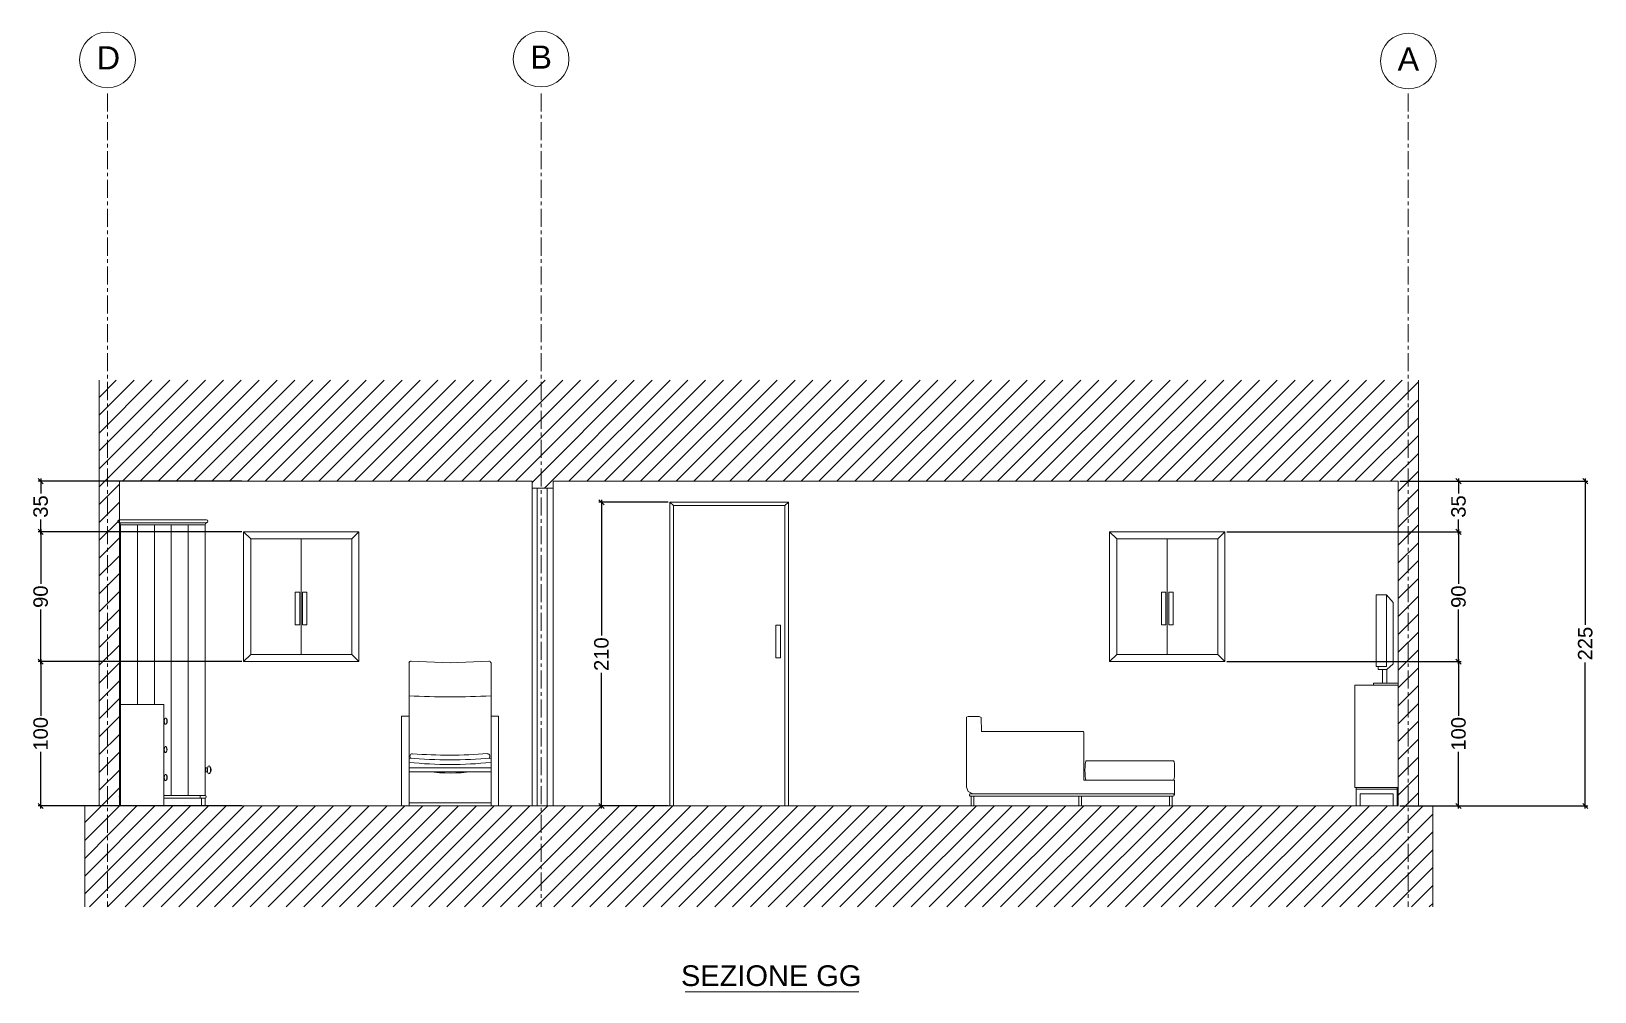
# Model space of a CAD drawing. Header units: centimetres. Extents: x 5667 to 17750, y 274 to 6203.
# Drawn here: x 10642 to 11725, y 4450 to 5115 of the extents above; entities that cross this region are included whole.
import ezdxf

# ---------------------------------------------------------------- set-up
doc = ezdxf.new("R2010")
doc.units = ezdxf.units.CM
doc.header["$MEASUREMENT"] = 0
doc.linetypes.add('CENTERX2', pattern=[4, 2.5, -0.5, 0.5, -0.5])
doc.layers.get('0').update_dxf_attribs({"lineweight": 18})
for name, color, linetype, lineweight in [('A-DOOR-FULL', 4, 'Continuous', 9), ('A-FURN', 8, 'Continuous', 9), ('A-GLAZ-FULL', 140, 'Continuous', 9), ('A-WALL-FULL', 7, 'Continuous', 20), ('costruzioni', 254, 'Continuous', 18), ('G-ANNO-DIM', 3, 'Continuous', 9)]:
    doc.layers.add(name, color=color, linetype=linetype, lineweight=lineweight)
doc.styles.add('ARIAL', font='arial.ttf')
doc.styles.add('underline', font='arial.ttf')
doc.dimstyles.new('TICK_36', dxfattribs={"dimtxt": 10, "dimasz": 3.6, "dimexe": 1.8, "dimexo": 1.2, "dimgap": 1.8, "dimtad": 0, "dimdec": 0, "dimzin": 0, "dimdsep": 46, "dimtxsty": 'ARIAL', "dimblk": 'OBLIQUE', "dimcen": 1.8, "dimdle": 1.8, "dimclrd": 256, "dimclrt": 256, "dimadec": 0, "dimazin": 0, "dimtfac": 1, "dimtdec": 0, "dimtmove": 1, "dimatfit": 3, "dimldrblk": 'OPEN90', "dimfxl": 1, "dimtolj": 1, "dimtzin": 0, "dimarcsym": 0})

# ---------------------------------------------------------------- blocks, each defined once
blk = doc.blocks.new('divano lato')
for p, q in [((31.415, 8.832), (31.414, 8.736)), ((31.43, 8.84), (31.415, 8.832)), ((31.505, 8.84), (31.43, 8.84)), ((31.516, 8.834), (31.505, 8.84)), ((31.516, 8.349), (31.516, 8.834)), ((30.707, 8.736), (30.704, 8.723)), ((30.704, 8.723), (30.704, 8.397)), ((31.414, 8.736), (30.707, 8.736)), ((30.075, 8.469), (30.076, 8.492)), ((30.076, 8.446), (30.075, 8.469)), ((30.076, 8.492), (30.077, 8.511)), ((30.077, 8.511), (30.079, 8.525)), ((30.079, 8.525), (30.082, 8.531)), ((30.082, 8.531), (30.69, 8.531)), ((30.691, 8.527), (30.69, 8.531)), ((30.694, 8.511), (30.691, 8.527)), ((30.695, 8.49), (30.694, 8.511)), ((30.696, 8.467), (30.695, 8.49)), ((30.695, 8.444), (30.696, 8.467)), ((30.075, 8.397), (30.075, 8.296)), ((30.704, 8.397), (30.075, 8.397)), ((30.077, 8.425), (30.076, 8.446)), ((30.079, 8.408), (30.077, 8.425)), ((30.082, 8.397), (30.079, 8.408)), ((30.689, 8.397), (30.693, 8.409)), ((30.693, 8.409), (30.695, 8.424)), ((30.695, 8.424), (30.695, 8.444)), ((31.506, 8.32), (31.516, 8.349)), ((30.075, 8.296), (30.079, 8.296)), ((30.079, 8.292), (30.079, 8.299)), ((30.084, 8.304), (31.491, 8.304)), ((31.491, 8.288), (30.084, 8.288)), ((30.092, 8.219), (30.092, 8.288)), ((30.11, 8.288), (30.11, 8.219)), ((30.721, 8.219), (30.721, 8.288)), ((30.739, 8.288), (30.739, 8.219)), ((31.467, 8.219), (31.467, 8.288)), ((31.472, 8.303), (31.506, 8.32)), ((31.484, 8.288), (31.484, 8.219)), ((31.495, 8.299), (31.495, 8.292)), ((30.11, 8.219), (30.092, 8.219)), ((30.739, 8.219), (30.721, 8.219)), ((31.484, 8.219), (31.467, 8.219))]:
    blk.add_line(p, q)
for centre, start, end in [((30.084, 8.299), 90, 180), ((30.084, 8.292), 180, 270), ((31.491, 8.299), 360, 90), ((31.491, 8.292), 270, 0)]:
    blk.add_arc(centre, 0.00424, start, end)
blk = doc.blocks.new('poltrona frontale')
at = {"layer": 'A-FURN'}
for p, q in [((19.405, 1.59), (19.121, 1.59)), ((19.121, 1.569), (19.405, 1.569)), ((19.405, 1.59), (19.689, 1.59)), ((19.689, 1.569), (19.405, 1.569))]:
    blk.add_line(p, q, dxfattribs=at)
for points in [[(19.121, 1.819), (19.121, 2.561)], [(19.133, 2.571), (19.405, 2.56)], [(19.677, 2.571), (19.405, 2.56)], [(19.689, 1.819), (19.689, 2.561)]]:
    blk.add_lwpolyline(points, dxfattribs=at)
for points in [[(19.069, 2.19), (19.121, 2.19), (19.121, 1.568), (19.069, 1.568)], [(19.741, 2.19), (19.689, 2.19), (19.689, 1.568), (19.741, 1.568)], [(19.689, 1.833), (19.121, 1.833), (19.121, 1.805), (19.689, 1.805)]]:
    blk.add_lwpolyline(points, close=True, dxfattribs=at)
for centre, radius, start, end in [((19.134, 2.558), 0.0136, 84.7605, 167.239), ((19.675, 2.558), 0.0136, 12.761, 95.2395), ((19.4, 7.997), 5.673, 267.1838, 272.9169), ((19.406, 5.471), 3.583, 265.4461, 269.9874), ((19.405, 4.481), 2.626, 263.7977, 276.2023), ((19.145, 1.912), 0.0173, 91.5896, 233.4658), ((19.395, 5.108), 3.188, 265.491, 274.8472), ((19.404, 5.471), 3.583, 270.0126, 274.5539), ((19.663, 1.912), 0.0184, 309.0847, 84.7296), ((19.407, 3.028), 1.232, 263.0099, 276.9901)]:
    blk.add_arc(centre, radius, start, end, dxfattribs=at)
blk = doc.blocks.new('_Oblique')
at = {"color": 0, "linetype": 'ByBlock', "lineweight": -2}
blk.add_line((-0.5, -0.5), (0.5, 0.5), dxfattribs=at)
blk = doc.blocks.new('*D42')
at = {"layer": 'Defpoints', "color": 0, "transparency": 16777216}
for p in [(11603.1, 4803.4), (11718.7, 4803.4), (11603.1, 4578.4)]:
    blk.add_point(p, dxfattribs=at)
at = {"layer": 'G-ANNO-DIM', "color": 0, "lineweight": -2, "transparency": 16777216}
for p, q in [((11604.3, 4803.4), (11720.5, 4803.4)), ((11604.3, 4578.4), (11720.5, 4578.4))]:
    blk.add_line(p, q, dxfattribs=at)
at = {"layer": 'G-ANNO-DIM', "lineweight": -2, "transparency": 16777216}
for p, q in [((11718.7, 4805.2), (11718.7, 4703.9)), ((11718.7, 4576.6), (11718.7, 4677.9))]:
    blk.add_line(p, q, dxfattribs=at)
at = {"layer": 'G-ANNO-DIM', "lineweight": -2, "transparency": 16777216, "xscale": 3.6, "yscale": 3.6, "zscale": 3.6}
for p, rotation in [((11718.7, 4803.4), 90), ((11718.7, 4578.4), 270)]:
    blk.add_blockref('_Oblique', p, dxfattribs=dict(at, rotation=rotation))
at = {"layer": 'G-ANNO-DIM', "transparency": 16777216, "insert": (11718.7, 4690.9), "char_height": 10, "attachment_point": 5, "rotation": 90, "style": 'ARIAL'}
blk.add_mtext('\\A1;225', dxfattribs=at)
blk = doc.blocks.new('_Open90')
at = {"color": 0, "linetype": 'ByBlock', "lineweight": -2}
for p, q in [((0, 0), (-1, 0)), ((-0.5, 0.5), (0, 0)), ((0, 0), (-0.5, -0.5))]:
    blk.add_line(p, q, dxfattribs=at)
blk = doc.blocks.new('*D51')
at = {"layer": 'Defpoints', "color": 0, "transparency": 16777216}
for p in [(11469.1, 4768.4), (11630.9, 4768.4), (11469.1, 4678.4)]:
    blk.add_point(p, dxfattribs=at)
at = {"layer": 'G-ANNO-DIM', "color": 0, "lineweight": -2, "transparency": 16777216}
for p, q in [((11470.3, 4768.4), (11632.7, 4768.4)), ((11470.3, 4678.4), (11632.7, 4678.4))]:
    blk.add_line(p, q, dxfattribs=at)
at = {"layer": 'G-ANNO-DIM', "lineweight": -2, "transparency": 16777216}
for p, q in [((11630.9, 4770.2), (11630.9, 4732.4)), ((11630.9, 4676.6), (11630.9, 4714.5))]:
    blk.add_line(p, q, dxfattribs=at)
at = {"layer": 'G-ANNO-DIM', "lineweight": -2, "transparency": 16777216, "xscale": 3.6, "yscale": 3.6, "zscale": 3.6}
for p, rotation in [((11630.9, 4768.4), 90), ((11630.9, 4678.4), 270)]:
    blk.add_blockref('_Oblique', p, dxfattribs=dict(at, rotation=rotation))
at = {"layer": 'G-ANNO-DIM', "transparency": 16777216, "insert": (11630.9, 4723.4), "char_height": 10, "attachment_point": 5, "rotation": 90, "style": 'ARIAL'}
blk.add_mtext('\\A1;90', dxfattribs=at)
blk = doc.blocks.new('*D52')
at = {"layer": 'Defpoints', "color": 0, "transparency": 16777216}
for p in [(10789.1, 4768.4), (10648.6, 4678.4), (10789.1, 4678.4)]:
    blk.add_point(p, dxfattribs=at)
at = {"layer": 'G-ANNO-DIM', "color": 0, "lineweight": -2, "transparency": 16777216}
for p, q in [((10787.9, 4768.4), (10646.8, 4768.4)), ((10787.9, 4678.4), (10646.8, 4678.4))]:
    blk.add_line(p, q, dxfattribs=at)
at = {"layer": 'G-ANNO-DIM', "lineweight": -2, "transparency": 16777216}
for p, q in [((10648.6, 4770.2), (10648.6, 4732.4)), ((10648.6, 4676.6), (10648.6, 4714.5))]:
    blk.add_line(p, q, dxfattribs=at)
at = {"layer": 'G-ANNO-DIM', "lineweight": -2, "transparency": 16777216, "xscale": 3.6, "yscale": 3.6, "zscale": 3.6}
for p, rotation in [((10648.6, 4768.4), 90), ((10648.6, 4678.4), 270)]:
    blk.add_blockref('_Oblique', p, dxfattribs=dict(at, rotation=rotation))
at = {"layer": 'G-ANNO-DIM', "transparency": 16777216, "insert": (10648.6, 4723.4), "char_height": 10, "attachment_point": 5, "rotation": 90, "style": 'ARIAL'}
blk.add_mtext('\\A1;90', dxfattribs=at)
blk = doc.blocks.new('*D53')
at = {"layer": 'Defpoints', "color": 0, "transparency": 16777216}
for p in [(11084.5, 4788.8), (11037.1, 4578.4), (11084.5, 4578.4)]:
    blk.add_point(p, dxfattribs=at)
at = {"layer": 'G-ANNO-DIM', "color": 0, "lineweight": -2, "transparency": 16777216}
for p, q in [((11083.3, 4788.8), (11035.3, 4788.8)), ((11083.3, 4578.4), (11035.3, 4578.4))]:
    blk.add_line(p, q, dxfattribs=at)
at = {"layer": 'G-ANNO-DIM', "lineweight": -2, "transparency": 16777216}
for p, q in [((11037.1, 4790.6), (11037.1, 4696.5)), ((11037.1, 4576.6), (11037.1, 4670.7))]:
    blk.add_line(p, q, dxfattribs=at)
at = {"layer": 'G-ANNO-DIM', "lineweight": -2, "transparency": 16777216, "xscale": 3.6, "yscale": 3.6, "zscale": 3.6}
for p, rotation in [((11037.1, 4788.8), 90), ((11037.1, 4578.4), 270)]:
    blk.add_blockref('_Oblique', p, dxfattribs=dict(at, rotation=rotation))
at = {"layer": 'G-ANNO-DIM', "transparency": 16777216, "insert": (11037.1, 4683.6), "char_height": 10, "attachment_point": 5, "rotation": 90, "style": 'ARIAL'}
blk.add_mtext('\\A1;210', dxfattribs=at)
blk = doc.blocks.new('*D54')
at = {"layer": 'Defpoints', "color": 0, "transparency": 16777216}
for p in [(11589.1, 4803.4), (11630.9, 4803.4), (11469.1, 4768.4)]:
    blk.add_point(p, dxfattribs=at)
at = {"layer": 'G-ANNO-DIM', "color": 0, "lineweight": -2, "transparency": 16777216}
for p, q in [((11590.3, 4803.4), (11632.7, 4803.4)), ((11470.3, 4768.4), (11632.7, 4768.4))]:
    blk.add_line(p, q, dxfattribs=at)
at = {"layer": 'G-ANNO-DIM', "lineweight": -2, "transparency": 16777216}
for p, q in [((11630.9, 4805.2), (11630.9, 4794.9)), ((11630.9, 4766.6), (11630.9, 4776.9))]:
    blk.add_line(p, q, dxfattribs=at)
at = {"layer": 'G-ANNO-DIM', "lineweight": -2, "transparency": 16777216, "xscale": 3.6, "yscale": 3.6, "zscale": 3.6}
for p, rotation in [((11630.9, 4803.4), 90), ((11630.9, 4768.4), 270)]:
    blk.add_blockref('_Oblique', p, dxfattribs=dict(at, rotation=rotation))
at = {"layer": 'G-ANNO-DIM', "transparency": 16777216, "insert": (11630.9, 4785.9), "char_height": 10, "attachment_point": 5, "rotation": 90, "style": 'ARIAL'}
blk.add_mtext('\\A1;35', dxfattribs=at)
blk = doc.blocks.new('*D55')
at = {"layer": 'Defpoints', "color": 0, "transparency": 16777216}
for p in [(11589.1, 4678.4), (11589.1, 4578.4), (11630.9, 4578.4)]:
    blk.add_point(p, dxfattribs=at)
at = {"layer": 'G-ANNO-DIM', "lineweight": -2, "transparency": 16777216}
for p, q in [((11630.9, 4680.2), (11630.9, 4640.8)), ((11630.9, 4576.6), (11630.9, 4616))]:
    blk.add_line(p, q, dxfattribs=at)
at = {"layer": 'G-ANNO-DIM', "color": 0, "lineweight": -2, "transparency": 16777216}
for p, q in [((11590.3, 4678.4), (11632.7, 4678.4)), ((11590.3, 4578.4), (11632.7, 4578.4))]:
    blk.add_line(p, q, dxfattribs=at)
at = {"layer": 'G-ANNO-DIM', "lineweight": -2, "transparency": 16777216, "xscale": 3.6, "yscale": 3.6, "zscale": 3.6}
for p, rotation in [((11630.9, 4678.4), 90), ((11630.9, 4578.4), 270)]:
    blk.add_blockref('_Oblique', p, dxfattribs=dict(at, rotation=rotation))
at = {"layer": 'G-ANNO-DIM', "transparency": 16777216, "insert": (11630.9, 4628.4), "char_height": 10, "attachment_point": 5, "rotation": 90, "style": 'ARIAL'}
blk.add_mtext('\\A1;100', dxfattribs=at)
blk = doc.blocks.new('*D56')
at = {"layer": 'Defpoints', "color": 0, "transparency": 16777216}
for p in [(10648.6, 4803.4), (10789.1, 4803.4), (10789.1, 4768.4)]:
    blk.add_point(p, dxfattribs=at)
at = {"layer": 'G-ANNO-DIM', "color": 0, "lineweight": -2, "transparency": 16777216}
for p, q in [((10787.9, 4803.4), (10646.8, 4803.4)), ((10787.9, 4768.4), (10646.8, 4768.4))]:
    blk.add_line(p, q, dxfattribs=at)
at = {"layer": 'G-ANNO-DIM', "lineweight": -2, "transparency": 16777216}
for p, q in [((10648.6, 4805.2), (10648.6, 4794.9)), ((10648.6, 4766.6), (10648.6, 4776.9))]:
    blk.add_line(p, q, dxfattribs=at)
at = {"layer": 'G-ANNO-DIM', "lineweight": -2, "transparency": 16777216, "xscale": 3.6, "yscale": 3.6, "zscale": 3.6}
for p, rotation in [((10648.6, 4803.4), 90), ((10648.6, 4768.4), 270)]:
    blk.add_blockref('_Oblique', p, dxfattribs=dict(at, rotation=rotation))
at = {"layer": 'G-ANNO-DIM', "transparency": 16777216, "insert": (10648.6, 4785.9), "char_height": 10, "attachment_point": 5, "rotation": 90, "style": 'ARIAL'}
blk.add_mtext('\\A1;35', dxfattribs=at)
blk = doc.blocks.new('*D57')
at = {"layer": 'Defpoints', "color": 0, "transparency": 16777216}
for p in [(10789.1, 4678.4), (10648.6, 4578.4), (10789.1, 4578.4)]:
    blk.add_point(p, dxfattribs=at)
at = {"layer": 'G-ANNO-DIM', "lineweight": -2, "transparency": 16777216}
for p, q in [((10648.6, 4680.2), (10648.6, 4640.8)), ((10648.6, 4576.6), (10648.6, 4616))]:
    blk.add_line(p, q, dxfattribs=at)
at = {"layer": 'G-ANNO-DIM', "color": 0, "lineweight": -2, "transparency": 16777216}
for p, q in [((10787.9, 4678.4), (10646.8, 4678.4)), ((10787.9, 4578.4), (10646.8, 4578.4))]:
    blk.add_line(p, q, dxfattribs=at)
at = {"layer": 'G-ANNO-DIM', "lineweight": -2, "transparency": 16777216, "xscale": 3.6, "yscale": 3.6, "zscale": 3.6}
for p, rotation in [((10648.6, 4678.4), 90), ((10648.6, 4578.4), 270)]:
    blk.add_blockref('_Oblique', p, dxfattribs=dict(at, rotation=rotation))
at = {"layer": 'G-ANNO-DIM', "transparency": 16777216, "insert": (10648.6, 4628.4), "char_height": 10, "attachment_point": 5, "rotation": 90, "style": 'ARIAL'}
blk.add_mtext('\\A1;100', dxfattribs=at)

msp = doc.modelspace()

# ---------------------------------------------------------------- linework, layer by layer
at = {"layer": 'A-DOOR-FULL'}
for p, q in [((10999.5, 4798.7), (10992.6, 4798.7)), ((10992.6, 4798.7), (10992.6, 4578.4)), ((10999.5, 4578.4), (10999.5, 4798.7)), ((11084.5, 4788.8), (11084.5, 4578.4)), ((11084.5, 4788.8), (11166.6, 4788.8)), ((11087.1, 4786.7), (11084.5, 4788.8)), ((11164.1, 4786.7), (11166.6, 4788.8)), ((11166.6, 4788.8), (11166.6, 4578.4)), ((11087.1, 4786.7), (11087.1, 4578.4)), ((11087.1, 4786.7), (11164.1, 4786.7)), ((11164.1, 4786.7), (11164.1, 4578.4))]:
    msp.add_line(p, q, dxfattribs=at)
at = {"layer": 'A-FURN'}
for p, q in [((10763.5, 4776.7), (10702.9, 4776.7)), ((10763.5, 4774.7), (10702.9, 4774.7)), ((10703.1, 4772.1), (10703.1, 4769.4)), ((10762.5, 4773.2), (10703.9, 4773.2)), ((10703.9, 4585.7), (10703.9, 4773.2)), ((10715.7, 4648.7), (10715.7, 4773.2)), ((10727.4, 4648.7), (10727.4, 4773.2)), ((10739.1, 4585.7), (10739.1, 4773.2)), ((10750.8, 4600.3), (10750.8, 4773.2)), ((10762.5, 4585.7), (10762.5, 4773.2)), ((10828.1, 4726.5), (10825, 4726.5)), ((10825, 4726.5), (10825, 4703.9)), ((10828.1, 4703.9), (10828.1, 4726.5)), ((10830.1, 4726.5), (10833.1, 4726.5)), ((10830.1, 4703.9), (10830.1, 4726.5)), ((10833.1, 4726.5), (10833.1, 4703.9)), ((11428.1, 4726.5), (11425, 4726.5)), ((11425, 4726.5), (11425, 4703.9)), ((11428.1, 4703.9), (11428.1, 4726.5)), ((11430.1, 4726.5), (11433.1, 4726.5)), ((11430.1, 4703.9), (11430.1, 4726.5)), ((11433.1, 4726.5), (11433.1, 4703.9)), ((11581, 4724.7), (11585.5, 4719.3)), ((11585.5, 4719.3), (11585.5, 4676.8)), ((10828.1, 4703.9), (10825, 4703.9)), ((10830.1, 4703.9), (10833.1, 4703.9)), ((11161.1, 4703.6), (11158, 4703.6)), ((11158, 4703.6), (11158, 4681.1)), ((11161.1, 4681.1), (11161.1, 4703.6)), ((11425, 4703.9), (11428.1, 4703.9)), ((11430.1, 4703.9), (11433.1, 4703.9)), ((11161.1, 4681.1), (11158, 4681.1)), ((11578.2, 4673), (11578.2, 4663.6)), ((11581.2, 4673), (11581.2, 4663.6)), ((11559.1, 4591.1), (11559.1, 4662.2)), ((11559.1, 4662.2), (11589.1, 4662.2)), ((11589.1, 4662.2), (11589.1, 4591.1)), ((10733.9, 4648.7), (10703.9, 4648.7)), ((10733.9, 4578.7), (10733.9, 4648.7)), ((10750.8, 4585.7), (10750.8, 4600.3)), ((10703.9, 4585.7), (10703.9, 4578.7)), ((10703.9, 4583.7), (10703.9, 4578.7)), ((10762.5, 4585.7), (10733.9, 4585.7)), ((10733.9, 4583.7), (10762.5, 4583.7)), ((10762.5, 4585.7), (10750.8, 4585.7)), ((10759, 4585.7), (10759, 4583.7)), ((10760, 4578.7), (10760, 4583.7)), ((10762.5, 4583.7), (10762.5, 4578.7)), ((11589.1, 4591.1), (11559.1, 4591.1)), ((11560, 4578.4), (11560, 4591.1)), ((11588.3, 4590), (11560, 4590)), ((11562.7, 4586.9), (11562.7, 4578.4)), ((11585.6, 4586.9), (11562.7, 4586.9)), ((11585.6, 4578.4), (11585.6, 4586.9)), ((11588.3, 4590), (11588.3, 4591.1)), ((11588.3, 4590), (11588.3, 4578.4)), ((10760, 4578.7), (10703.9, 4578.7)), ((10703.9, 4578.7), (10733.9, 4578.7)), ((10706.1, 4578.4), (10766.1, 4578.4)), ((10762.5, 4578.7), (10760, 4578.7)), ((11562.7, 4578.4), (11560, 4578.4)), ((11588.3, 4578.4), (11585.6, 4578.4))]:
    msp.add_line(p, q, dxfattribs=at)
for points in [[(11573.8, 4724.7), (11581, 4724.7), (11581, 4675.1), (11573.8, 4675.1)], [(10762.5, 4604.9), (10763.1, 4604.9), (10763.1, 4602), (10762.5, 4602)]]:
    msp.add_lwpolyline(points, close=True, dxfattribs=at)
for points in [[(11575.1, 4675.1), (11575.1, 4673), (11581.2, 4673), (11585.5, 4676.8)], [(11581.2, 4663.6), (11589.1, 4663.6), (11589.1, 4662.2), (11572, 4662.2), (11572, 4663.6), (11581.2, 4663.6)]]:
    msp.add_lwpolyline(points, dxfattribs=at)
for centre, radius, start, end in [((10703.1, 4775.7), 1.02, 101.1471, 258.8529), ((10702, 4773), 1.95, 6.0828, 61.2973), ((10764.5, 4773), 1.95, 118.7027, 173.9172), ((10763.3, 4775.7), 1.02, 281.1471, 78.8529), ((10733.9, 4640), 1.73, 272.5523, 286.5522), ((10733.9, 4634.4), 1.73, 73.4478, 87.254), ((10739, 4637.2), 4.78, 159.1844, 200.1979), ((10735.1, 4638.7), 0.585, 8.3917, 167.791), ((10731.2, 4637.2), 4.78, 339.8021, 20.3246), ((10733.7, 4637.2), 2.59, 320.696, 39.5571), ((10735.1, 4635.6), 0.6, 192.1469, 347.8531), ((10733.8, 4620.4), 1.73, 273.5814, 286.5522), ((10733.8, 4614.7), 1.73, 73.4478, 86.2246), ((10739, 4617.5), 4.78, 159.1844, 200.1979), ((10735.1, 4619.1), 0.585, 8.3917, 167.791), ((10735.1, 4616), 0.6, 192.1469, 347.8531), ((10731.2, 4617.5), 4.78, 339.8021, 20.3246), ((10733.6, 4617.6), 2.59, 320.696, 39.5571), ((10763.7, 4606.9), 2.15, 253.4478, 286.5522), ((10770.1, 4603.4), 5.95, 159.1844, 200.1979), ((10765.2, 4605.4), 0.729, 8.3917, 167.791), ((10760.3, 4603.4), 5.95, 339.8021, 20.3246), ((10760.3, 4603.4), 5.95, 339.8021, 20.2175), ((10763.4, 4603.4), 3.22, 320.696, 39.5571), ((10733.9, 4601), 1.73, 272.9226, 286.5522), ((10733.8, 4595.3), 1.73, 73.4478, 86.8836), ((10739, 4598.1), 4.78, 159.1844, 200.1979), ((10735.1, 4599.7), 0.585, 8.3917, 167.791), ((10735.1, 4596.6), 0.6, 192.1469, 347.8531), ((10731.2, 4598.1), 4.78, 339.8021, 20.3246), ((10733.7, 4598.1), 2.59, 320.696, 39.5571), ((10763.7, 4599.9), 2.15, 73.4478, 106.5522), ((10765.2, 4601.5), 0.747, 192.1469, 347.8531), ((10704.1, 4584.7), 1.02, 101.1471, 258.8529), ((10762.3, 4584.7), 1.02, 281.1471, 78.8529)]:
    msp.add_arc(centre, radius, start, end, dxfattribs=at)
at = {"layer": 'A-GLAZ-FULL'}
for p, q in [((10869.1, 4768.4), (10789.1, 4768.4)), ((10789.1, 4768.4), (10789.1, 4678.4)), ((10794.1, 4763.4), (10789.1, 4768.4)), ((10864.1, 4763.4), (10869.1, 4768.4)), ((10869.1, 4678.4), (10869.1, 4768.4)), ((11469.1, 4768.4), (11389.1, 4768.4)), ((11389.1, 4768.4), (11389.1, 4678.4)), ((11394.1, 4763.4), (11389.1, 4768.4)), ((11464.1, 4763.4), (11469.1, 4768.4)), ((11469.1, 4678.4), (11469.1, 4768.4)), ((10794.1, 4683.4), (10794.1, 4763.4)), ((10794.1, 4763.4), (10864.1, 4763.4)), ((10829.1, 4763.4), (10828.6, 4763.4)), ((10829.1, 4763.4), (10829.1, 4683.4)), ((10829.6, 4763.4), (10829.1, 4763.4)), ((10864.1, 4763.4), (10864.1, 4683.4)), ((11394.1, 4683.4), (11394.1, 4763.4)), ((11394.1, 4763.4), (11464.1, 4763.4)), ((11429.1, 4763.4), (11428.6, 4763.4)), ((11429.1, 4763.4), (11429.1, 4683.4)), ((11429.6, 4763.4), (11429.1, 4763.4)), ((11464.1, 4763.4), (11464.1, 4683.4)), ((10789.1, 4678.4), (10794.1, 4683.4)), ((10864.1, 4683.4), (10794.1, 4683.4)), ((10869.1, 4678.4), (10864.1, 4683.4)), ((11389.1, 4678.4), (11394.1, 4683.4)), ((11464.1, 4683.4), (11394.1, 4683.4)), ((11469.1, 4678.4), (11464.1, 4683.4)), ((10789.1, 4678.4), (10869.1, 4678.4)), ((10789.1, 4678.4), (10794.1, 4678.4)), ((11389.1, 4678.4), (11469.1, 4678.4))]:
    msp.add_line(p, q, dxfattribs=at)
at = {"layer": 'A-WALL-FULL', "color": 0, "linetype": 'Continuous'}
for p, q in [((10689.1, 4861.5), (10701, 4873.4)), ((10689.1, 4849.1), (10713.4, 4873.4)), ((10689.1, 4836.8), (10725.7, 4873.4)), ((10689.1, 4824.4), (10738.1, 4873.4)), ((10689.1, 4812), (10750.5, 4873.4)), ((10689.1, 4799.6), (10762.9, 4873.4)), ((10705.2, 4803.4), (10775.2, 4873.4)), ((10717.6, 4803.4), (10787.6, 4873.4)), ((10730, 4803.4), (10800, 4873.4)), ((10742.4, 4803.4), (10812.4, 4873.4)), ((10754.7, 4803.4), (10824.7, 4873.4)), ((10767.1, 4803.4), (10837.1, 4873.4)), ((10779.5, 4803.4), (10849.5, 4873.4)), ((10791.9, 4803.4), (10861.9, 4873.4)), ((10804.2, 4803.4), (10874.2, 4873.4)), ((10816.6, 4803.4), (10886.6, 4873.4)), ((10829, 4803.4), (10899, 4873.4)), ((10841.4, 4803.4), (10911.4, 4873.4)), ((10853.7, 4803.4), (10923.7, 4873.4)), ((10866.1, 4803.4), (10936.1, 4873.4)), ((10878.5, 4803.4), (10948.5, 4873.4)), ((10890.8, 4803.4), (10960.8, 4873.4)), ((10903.2, 4803.4), (10973.2, 4873.4)), ((10915.6, 4803.4), (10985.6, 4873.4)), ((10928, 4803.4), (10998, 4873.4)), ((10940.3, 4803.4), (11010.3, 4873.4)), ((10952.7, 4803.4), (11022.7, 4873.4)), ((10965.1, 4803.4), (11035.1, 4873.4)), ((10977.5, 4803.4), (11047.5, 4873.4)), ((10989.1, 4802.6), (11059.8, 4873.4)), ((10997.6, 4798.7), (11072.2, 4873.4)), ((11014.6, 4803.4), (11084.6, 4873.4)), ((11027, 4803.4), (11097, 4873.4)), ((11039.3, 4803.4), (11109.3, 4873.4)), ((11051.7, 4803.4), (11121.7, 4873.4)), ((11064.1, 4803.4), (11134.1, 4873.4)), ((11076.5, 4803.4), (11146.5, 4873.4)), ((11088.8, 4803.4), (11158.8, 4873.4)), ((11101.2, 4803.4), (11171.2, 4873.4)), ((11113.6, 4803.4), (11183.6, 4873.4)), ((11126, 4803.4), (11196, 4873.4)), ((11138.3, 4803.4), (11208.3, 4873.4)), ((11150.7, 4803.4), (11220.7, 4873.4)), ((11163.1, 4803.4), (11233.1, 4873.4)), ((11175.5, 4803.4), (11245.5, 4873.4)), ((11187.8, 4803.4), (11257.8, 4873.4)), ((11200.2, 4803.4), (11270.2, 4873.4)), ((11212.6, 4803.4), (11282.6, 4873.4)), ((11225, 4803.4), (11295, 4873.4)), ((11237.3, 4803.4), (11307.3, 4873.4)), ((11249.7, 4803.4), (11319.7, 4873.4)), ((11262.1, 4803.4), (11332.1, 4873.4)), ((11274.5, 4803.4), (11344.5, 4873.4)), ((11286.8, 4803.4), (11356.8, 4873.4)), ((11299.2, 4803.4), (11369.2, 4873.4)), ((11311.6, 4803.4), (11381.6, 4873.4)), ((11324, 4803.4), (11394, 4873.4)), ((11336.3, 4803.4), (11406.3, 4873.4)), ((11348.7, 4803.4), (11418.7, 4873.4)), ((11361.1, 4803.4), (11431.1, 4873.4)), ((11373.4, 4803.4), (11443.4, 4873.4)), ((11385.8, 4803.4), (11455.8, 4873.4)), ((11398.2, 4803.4), (11468.2, 4873.4)), ((11410.6, 4803.4), (11480.6, 4873.4)), ((11422.9, 4803.4), (11492.9, 4873.4)), ((11435.3, 4803.4), (11505.3, 4873.4)), ((11447.7, 4803.4), (11517.7, 4873.4)), ((11460.1, 4803.4), (11530.1, 4873.4)), ((11472.4, 4803.4), (11542.4, 4873.4)), ((11484.8, 4803.4), (11554.8, 4873.4)), ((11497.2, 4803.4), (11567.2, 4873.4)), ((11509.6, 4803.4), (11579.6, 4873.4)), ((11521.9, 4803.4), (11591.9, 4873.4)), ((11534.3, 4803.4), (11603.1, 4872.2)), ((11546.7, 4803.4), (11603.1, 4859.8)), ((11559.1, 4803.4), (11603.1, 4847.4)), ((11571.4, 4803.4), (11603.1, 4835)), ((11583.8, 4803.4), (11603.1, 4822.7)), ((11589.1, 4796.3), (11603.1, 4810.3)), ((10689.1, 4787.3), (10703.1, 4801.3)), ((10689.1, 4774.9), (10703.1, 4788.9)), ((11589.1, 4783.9), (11603.1, 4797.9)), ((11589.1, 4771.5), (11603.1, 4785.5)), ((10689.1, 4762.5), (10703.1, 4776.5)), ((11589.1, 4759.2), (11603.1, 4773.2)), ((10689.1, 4750.1), (10703.1, 4764.1)), ((11589.1, 4746.8), (11603.1, 4760.8)), ((10689.1, 4737.8), (10703.1, 4751.8)), ((11589.1, 4734.4), (11603.1, 4748.4)), ((10689.1, 4725.4), (10703.1, 4739.4)), ((11589.1, 4722.1), (11603.1, 4736.1)), ((10689.1, 4713), (10703.1, 4727)), ((11589.1, 4709.7), (11603.1, 4723.7)), ((10689.1, 4700.6), (10703.1, 4714.6)), ((10689.1, 4688.3), (10703.1, 4702.3)), ((11589.1, 4697.3), (11603.1, 4711.3)), ((11589.1, 4684.9), (11603.1, 4698.9)), ((10689.1, 4675.9), (10703.1, 4689.9)), ((11589.1, 4672.6), (11603.1, 4686.6)), ((10689.1, 4663.5), (10703.1, 4677.5)), ((11589.1, 4660.2), (11603.1, 4674.2)), ((10689.1, 4651.1), (10703.1, 4665.1)), ((11589.1, 4647.8), (11603.1, 4661.8)), ((10689.1, 4638.8), (10703.1, 4652.8)), ((11589.1, 4635.4), (11603.1, 4649.4)), ((10689.1, 4626.4), (10703.1, 4640.4)), ((11589.1, 4623.1), (11603.1, 4637.1)), ((10689.1, 4614), (10703.1, 4628)), ((10689.1, 4601.6), (10703.1, 4615.6)), ((11589.1, 4610.7), (11603.1, 4624.7)), ((11589.1, 4598.3), (11603.1, 4612.3)), ((10689.1, 4589.3), (10703.1, 4603.3)), ((11589.1, 4585.9), (11603.1, 4599.9)), ((10679.1, 4566.9), (10703.1, 4590.9)), ((11523.9, 4508.4), (11603.1, 4587.6)), ((10679.1, 4554.5), (10703.1, 4578.5)), ((10679.1, 4542.1), (10715.3, 4578.4)), ((10679.1, 4529.8), (10727.7, 4578.4)), ((10679.1, 4517.4), (10740.1, 4578.4)), ((10682.5, 4508.4), (10752.5, 4578.4)), ((10694.8, 4508.4), (10764.8, 4578.4)), ((10707.2, 4508.4), (10777.2, 4578.4)), ((10719.6, 4508.4), (10789.6, 4578.4)), ((10732, 4508.4), (10802, 4578.4)), ((10744.3, 4508.4), (10814.3, 4578.4)), ((10756.7, 4508.4), (10826.7, 4578.4)), ((10769.1, 4508.4), (10839.1, 4578.4)), ((10781.5, 4508.4), (10851.5, 4578.4)), ((10793.8, 4508.4), (10863.8, 4578.4)), ((10806.2, 4508.4), (10876.2, 4578.4)), ((10818.6, 4508.4), (10888.6, 4578.4)), ((10831, 4508.4), (10901, 4578.4)), ((10843.3, 4508.4), (10913.3, 4578.4)), ((10855.7, 4508.4), (10925.7, 4578.4)), ((10868.1, 4508.4), (10938.1, 4578.4)), ((10880.5, 4508.4), (10950.5, 4578.4)), ((10892.8, 4508.4), (10962.8, 4578.4)), ((10905.2, 4508.4), (10975.2, 4578.4)), ((10917.6, 4508.4), (10987.6, 4578.4)), ((10930, 4508.4), (11000, 4578.4)), ((10942.3, 4508.4), (11012.3, 4578.4)), ((10954.7, 4508.4), (11024.7, 4578.4)), ((10967.1, 4508.4), (11037.1, 4578.4)), ((10979.5, 4508.4), (11049.5, 4578.4)), ((10991.8, 4508.4), (11061.8, 4578.4)), ((11004.2, 4508.4), (11074.2, 4578.4)), ((11016.6, 4508.4), (11086.6, 4578.4)), ((11029, 4508.4), (11099, 4578.4)), ((11041.3, 4508.4), (11111.3, 4578.4)), ((11053.7, 4508.4), (11123.7, 4578.4)), ((11066.1, 4508.4), (11136.1, 4578.4)), ((11078.4, 4508.4), (11148.4, 4578.4)), ((11090.8, 4508.4), (11160.8, 4578.4)), ((11103.2, 4508.4), (11173.2, 4578.4)), ((11115.6, 4508.4), (11185.6, 4578.4)), ((11127.9, 4508.4), (11197.9, 4578.4)), ((11140.3, 4508.4), (11210.3, 4578.4)), ((11152.7, 4508.4), (11222.7, 4578.4)), ((11165.1, 4508.4), (11235.1, 4578.4)), ((11177.4, 4508.4), (11247.4, 4578.4)), ((11189.8, 4508.4), (11259.8, 4578.4)), ((11202.2, 4508.4), (11272.2, 4578.4)), ((11214.6, 4508.4), (11284.6, 4578.4)), ((11226.9, 4508.4), (11296.9, 4578.4)), ((11239.3, 4508.4), (11309.3, 4578.4)), ((11251.7, 4508.4), (11321.7, 4578.4)), ((11264.1, 4508.4), (11334.1, 4578.4)), ((11276.4, 4508.4), (11346.4, 4578.4)), ((11288.8, 4508.4), (11358.8, 4578.4)), ((11301.2, 4508.4), (11371.2, 4578.4)), ((11313.6, 4508.4), (11383.6, 4578.4)), ((11325.9, 4508.4), (11395.9, 4578.4)), ((11338.3, 4508.4), (11408.3, 4578.4)), ((11350.7, 4508.4), (11420.7, 4578.4)), ((11363.1, 4508.4), (11433.1, 4578.4)), ((11375.4, 4508.4), (11445.4, 4578.4)), ((11387.8, 4508.4), (11457.8, 4578.4)), ((11400.2, 4508.4), (11470.2, 4578.4)), ((11412.6, 4508.4), (11482.6, 4578.4)), ((11424.9, 4508.4), (11494.9, 4578.4)), ((11437.3, 4508.4), (11507.3, 4578.4)), ((11449.7, 4508.4), (11519.7, 4578.4)), ((11462.1, 4508.4), (11532.1, 4578.4)), ((11474.4, 4508.4), (11544.4, 4578.4)), ((11486.8, 4508.4), (11556.8, 4578.4)), ((11499.2, 4508.4), (11569.2, 4578.4)), ((11511.6, 4508.4), (11581.6, 4578.4)), ((11536.3, 4508.4), (11606.3, 4578.4)), ((11548.7, 4508.4), (11613.1, 4572.8)), ((11561.1, 4508.4), (11613.1, 4560.4)), ((11573.4, 4508.4), (11613.1, 4548.1)), ((11585.8, 4508.4), (11613.1, 4535.7)), ((11598.2, 4508.4), (11613.1, 4523.3)), ((11610.5, 4508.4), (11613.1, 4510.9))]:
    msp.add_line(p, q, dxfattribs=at)
at = {"layer": 'A-WALL-FULL'}
for p, q in [((10689.1, 4803.4), (10689.1, 4873.4)), ((11603.1, 4873.4), (11603.1, 4803.4)), ((10689.1, 4578.4), (10689.1, 4803.4)), ((10703.1, 4803.4), (10989.1, 4803.4)), ((10703.1, 4578.4), (10703.1, 4803.4)), ((10989.1, 4578.4), (10989.1, 4803.4)), ((10992.6, 4798.7), (10989.1, 4798.7)), ((10999.5, 4798.7), (11003.6, 4798.7)), ((11003.6, 4803.4), (11589.1, 4803.4)), ((11003.6, 4578.4), (11003.6, 4803.4)), ((11589.1, 4578.4), (11589.1, 4803.4)), ((11603.1, 4578.4), (11603.1, 4803.4)), ((10679.1, 4578.4), (10679.1, 4508.4)), ((10689.1, 4578.4), (10679.1, 4578.4)), ((11003.6, 4578.4), (10703.1, 4578.4)), ((11589.1, 4578.4), (11003.6, 4578.4)), ((11603.1, 4578.4), (11613.1, 4578.4)), ((11613.1, 4508.4), (11613.1, 4578.4))]:
    msp.add_line(p, q, dxfattribs=at)
at = {"layer": 'G-ANNO-DIM', "linetype": 'CENTERX2', "ltscale": 5}
for p, q in [((10694.9, 5072.2), (10694.9, 4508.4)), ((10995.3, 5072.2), (10995.3, 4508.4)), ((11596.1, 5072.2), (11596.1, 4508.4))]:
    msp.add_line(p, q, dxfattribs=at)
at = {"layer": 'G-ANNO-DIM'}
msp.add_line((11095.1, 4449.7), (11215.4, 4449.7), dxfattribs=at)
for centre in [(10694.9, 5095.4), (10995.3, 5095.9), (11596.1, 5094.6)]:
    msp.add_circle(centre, 19.3, dxfattribs=at)

# ---------------------------------------------------------------- block references
at = {"layer": 'A-FURN', "xscale": -100.0000000000064, "yscale": 100.0000000000064, "zscale": 100.0000000000064}
msp.add_blockref('divano lato', (14441.7, 3756.5), dxfattribs=at)
at = {"layer": 'costruzioni', "xscale": 100.0000000000064, "yscale": 100.0000000000064, "zscale": 100.0000000000064}
msp.add_blockref('poltrona frontale', (8991.7, 4421.6), dxfattribs=at)

# ---------------------------------------------------------------- texts
at = {"layer": 'G-ANNO-DIM', "style": 'underline'}
msp.add_text('SEZIONE GG', height=14.38, dxfattribs=at).set_placement((11092.2, 4453.6))
at = {"layer": 'G-ANNO-DIM', "linetype": 'CENTERX2', "ltscale": 5, "style": 'ARIAL'}
for tag, p in [('D', (10687.5, 5088.8)), ('B', (10987.9, 5089.3)), ('A', (11588.7, 5088))]:
    msp.add_attdef(tag, p, '', height=16, dxfattribs=at)

# ---------------------------------------------------------------- dimensions: what is measured, and where the dimension line sits
at = {"layer": 'G-ANNO-DIM'}
for base, p1, p2, picture, middle in [((10648.6, 4803.4), (10789.1, 4768.4), (10789.1, 4803.4), '*D56', (10648.6, 4785.9)), ((11630.9, 4803.4), (11469.1, 4768.4), (11589.1, 4803.4), '*D54', (11630.9, 4785.9)), ((11718.7, 4803.4), (11603.1, 4578.4), (11603.1, 4803.4), '*D42', (11718.7, 4690.9)), ((11037.1, 4578.4), (11084.5, 4788.8), (11084.5, 4578.4), '*D53', (11037.1, 4683.6)), ((10648.6, 4678.4), (10789.1, 4768.4), (10789.1, 4678.4), '*D52', (10648.6, 4723.4)), ((11630.9, 4768.4), (11469.1, 4678.4), (11469.1, 4768.4), '*D51', (11630.9, 4723.4)), ((10648.6, 4578.4), (10789.1, 4678.4), (10789.1, 4578.4), '*D57', (10648.6, 4628.4)), ((11630.9, 4578.4), (11589.1, 4678.4), (11589.1, 4578.4), '*D55', (11630.9, 4628.4))]:
    dim = msp.add_linear_dim(base=base, p1=p1, p2=p2, angle=90, dimstyle='TICK_36', dxfattribs=at)
    dim.commit()
    dim.dimension.update_dxf_attribs({"geometry": picture, "text_midpoint": middle})

doc.saveas('drawing.dxf')
